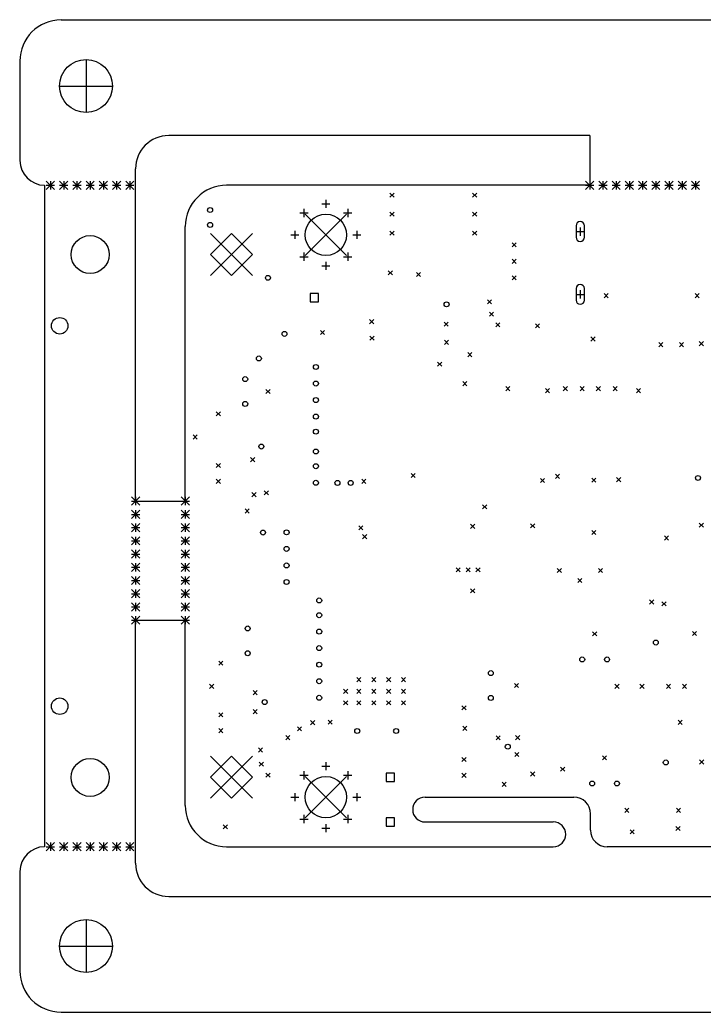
# Model space of a CAD drawing. Extents: x 101.4 to 193.5, y -168 to -75.
# Drawn here: x 103.5 to 144.9, y -135 to -75 of the extents above; entities that cross this region are included whole.
import ezdxf

# ---------------------------------------------------------------- set-up
doc = ezdxf.new("R2010")
doc.units = 0
doc.layers.add('BLACK', color=7, linetype='CONTINUOUS')

msp = doc.modelspace()

# ---------------------------------------------------------------- linework, layer by layer
at = {"layer": 'BLACK', "linetype": 'CONTINUOUS'}
for p, q in [((106, -75), (191, -75)), ((107.5, -77.4), (107.5, -80.6)), ((103.5, -77.5), (103.5, -83.5)), ((105.9, -79), (109.1, -79)), ((137.95, -82), (112.5, -82)), ((137.95, -82), (137.95, -85)), ((110.5, -104.1), (110.5, -84)), ((105, -85), (105, -125)), ((105.1, -84.75), (105.6, -85.25)), ((105.6, -84.75), (105.1, -85.25)), ((105.1, -85), (105.6, -85)), ((105.35, -84.75), (105.35, -85.25)), ((105.9, -84.75), (106.4, -85.25)), ((106.4, -84.75), (105.9, -85.25)), ((105.9, -85), (106.4, -85)), ((106.15, -84.75), (106.15, -85.25)), ((106.7, -84.75), (107.2, -85.25)), ((107.2, -84.75), (106.7, -85.25)), ((106.7, -85), (107.2, -85)), ((106.95, -84.75), (106.95, -85.25)), ((107.5, -84.75), (108, -85.25)), ((108, -84.75), (107.5, -85.25)), ((107.5, -85), (108, -85)), ((107.75, -84.75), (107.75, -85.25)), ((108.3, -84.75), (108.8, -85.25)), ((108.8, -84.75), (108.3, -85.25)), ((108.3, -85), (108.8, -85)), ((108.55, -84.75), (108.55, -85.25)), ((109.1, -84.75), (109.6, -85.25)), ((109.6, -84.75), (109.1, -85.25)), ((109.1, -85), (109.6, -85)), ((109.35, -84.75), (109.35, -85.25)), ((109.9, -84.75), (110.4, -85.25)), ((110.4, -84.75), (109.9, -85.25)), ((109.9, -85), (110.4, -85)), ((110.15, -84.75), (110.15, -85.25)), ((137.95, -85), (116, -85)), ((137.7, -84.75), (138.2, -85.25)), ((138.2, -84.75), (137.7, -85.25)), ((137.7, -85), (138.2, -85)), ((137.95, -84.75), (137.95, -85.25)), ((138.5, -84.75), (139, -85.25)), ((139, -84.75), (138.5, -85.25)), ((138.5, -85), (139, -85)), ((138.75, -84.75), (138.75, -85.25)), ((139.3, -84.75), (139.8, -85.25)), ((139.8, -84.75), (139.3, -85.25)), ((139.3, -85), (139.8, -85)), ((139.55, -84.75), (139.55, -85.25)), ((140.1, -84.75), (140.6, -85.25)), ((140.6, -84.75), (140.1, -85.25)), ((140.1, -85), (140.6, -85)), ((140.35, -84.75), (140.35, -85.25)), ((140.9, -84.75), (141.4, -85.25)), ((141.4, -84.75), (140.9, -85.25)), ((140.9, -85), (141.4, -85)), ((141.15, -84.75), (141.15, -85.25)), ((141.7, -84.75), (142.2, -85.25)), ((142.2, -84.75), (141.7, -85.25)), ((141.7, -85), (142.2, -85)), ((141.95, -84.75), (141.95, -85.25)), ((142.5, -84.75), (143, -85.25)), ((143, -84.75), (142.5, -85.25)), ((142.5, -85), (143, -85)), ((142.75, -84.75), (142.75, -85.25)), ((143.3, -84.75), (143.8, -85.25)), ((143.8, -84.75), (143.3, -85.25)), ((143.3, -85), (143.8, -85)), ((143.55, -84.75), (143.55, -85.25)), ((144.1, -84.75), (144.6, -85.25)), ((144.6, -84.75), (144.1, -85.25)), ((144.1, -85), (144.6, -85)), ((144.35, -84.75), (144.35, -85.25)), ((125.875, -85.475), (126.125, -85.725)), ((126.125, -85.475), (125.875, -85.725)), ((130.875, -85.475), (131.125, -85.725)), ((131.125, -85.475), (130.875, -85.725)), ((121.75, -86.125), (122.25, -86.125)), ((122, -85.875), (122, -86.375)), ((120.424175, -86.674175), (120.924175, -86.674175)), ((120.674175, -86.424175), (120.674175, -86.924175)), ((120.75, -86.75), (123.25, -89.25)), ((123.25, -86.75), (120.75, -89.25)), ((123.075825, -86.674175), (123.575825, -86.674175)), ((123.325825, -86.424175), (123.325825, -86.924175)), ((125.875, -86.625), (126.125, -86.875)), ((126.125, -86.625), (125.875, -86.875)), ((130.875, -86.625), (131.125, -86.875)), ((131.125, -86.625), (130.875, -86.875)), ((113.5, -104.1), (113.5, -87.5)), ((137.13, -87.45), (137.13, -88.15)), ((137.38, -87.55), (137.38, -88.05)), ((137.63, -88.15), (137.63, -87.45)), ((115.03, -87.91), (117.57, -90.45)), ((117.57, -87.91), (115.03, -90.45)), ((116.3, -87.91), (115.03, -89.18)), ((117.57, -89.18), (116.3, -87.91)), ((119.875, -88), (120.375, -88)), ((120.125, -87.75), (120.125, -88.25)), ((123.625, -88), (124.125, -88)), ((123.875, -87.75), (123.875, -88.25)), ((125.875, -87.775), (126.125, -88.025)), ((126.125, -87.775), (125.875, -88.025)), ((130.875, -87.775), (131.125, -88.025)), ((131.125, -87.775), (130.875, -88.025)), ((137.13, -87.8), (137.63, -87.8)), ((133.255, -88.475), (133.505, -88.725)), ((133.505, -88.475), (133.255, -88.725)), ((115.03, -89.18), (116.3, -90.45)), ((116.3, -90.45), (117.57, -89.18)), ((120.424175, -89.325825), (120.924175, -89.325825)), ((120.674175, -89.075825), (120.674175, -89.575825)), ((123.075825, -89.325825), (123.575825, -89.325825)), ((123.325825, -89.075825), (123.325825, -89.575825)), ((121.75, -89.875), (122.25, -89.875)), ((122, -89.625), (122, -90.125)), ((133.255, -89.475), (133.505, -89.725)), ((133.505, -89.475), (133.255, -89.725)), ((125.775, -90.175), (126.025, -90.425)), ((126.025, -90.175), (125.775, -90.425)), ((127.475, -90.275), (127.725, -90.525)), ((127.725, -90.275), (127.475, -90.525)), ((133.255, -90.475), (133.505, -90.725)), ((133.505, -90.475), (133.255, -90.725)), ((121.54749, -91.55251), (121.05251, -91.55251)), ((121.05251, -91.55251), (121.05251, -92.04749)), ((121.54749, -92.04749), (121.54749, -91.55251)), ((137.13, -91.25), (137.13, -91.95)), ((137.13, -91.6), (137.63, -91.6)), ((137.38, -91.35), (137.38, -91.85)), ((137.63, -91.95), (137.63, -91.25)), ((138.825, -91.555), (139.075, -91.805)), ((139.075, -91.555), (138.825, -91.805)), ((144.325, -91.555), (144.575, -91.805)), ((144.575, -91.555), (144.325, -91.805)), ((121.05251, -92.04749), (121.54749, -92.04749)), ((131.763858, -91.926814), (132.013858, -92.176814)), ((132.013858, -91.926814), (131.763858, -92.176814)), ((131.89, -92.666133), (132.14, -92.916133)), ((132.14, -92.666133), (131.89, -92.916133)), ((124.645, -93.125), (124.895, -93.375)), ((124.895, -93.125), (124.645, -93.375)), ((129.15, -93.275), (129.4, -93.525)), ((129.4, -93.275), (129.15, -93.525)), ((132.268604, -93.313561), (132.518604, -93.563561)), ((132.518604, -93.313561), (132.268604, -93.563561)), ((134.675, -93.375), (134.925, -93.625)), ((134.925, -93.375), (134.675, -93.625)), ((121.675, -93.775), (121.925, -94.025)), ((121.925, -93.775), (121.675, -94.025)), ((124.665, -94.125), (124.915, -94.375)), ((124.915, -94.125), (124.665, -94.375)), ((138.025, -94.175), (138.275, -94.425)), ((138.275, -94.175), (138.025, -94.425)), ((129.175, -94.375), (129.425, -94.625)), ((129.425, -94.375), (129.175, -94.625)), ((142.125, -94.514998), (142.375, -94.764998)), ((142.375, -94.514998), (142.125, -94.764998)), ((143.375, -94.514998), (143.625, -94.764998)), ((143.625, -94.514998), (143.375, -94.764998)), ((144.575, -94.455), (144.825, -94.705)), ((144.825, -94.455), (144.575, -94.705)), ((130.575, -95.12), (130.825, -95.37)), ((130.825, -95.12), (130.575, -95.37)), ((128.752838, -95.695218), (129.002838, -95.945218)), ((129.002838, -95.695218), (128.752838, -95.945218)), ((130.275, -96.875), (130.525, -97.125)), ((130.525, -96.875), (130.275, -97.125)), ((132.875, -97.175), (133.125, -97.425)), ((133.125, -97.175), (132.875, -97.425)), ((136.355002, -97.175), (136.605002, -97.425)), ((136.605002, -97.175), (136.355002, -97.425)), ((137.375, -97.175), (137.625, -97.425)), ((137.625, -97.175), (137.375, -97.425)), ((138.345003, -97.175), (138.595003, -97.425)), ((138.595003, -97.175), (138.345003, -97.425)), ((139.365001, -97.175), (139.615001, -97.425)), ((139.615001, -97.175), (139.365001, -97.425)), ((118.375, -97.349997), (118.625, -97.599997)), ((118.625, -97.349997), (118.375, -97.599997)), ((135.275, -97.297047), (135.525, -97.547047)), ((135.525, -97.297047), (135.275, -97.547047)), ((140.775, -97.3), (141.025, -97.55)), ((141.025, -97.3), (140.775, -97.55)), ((115.375, -98.699997), (115.625, -98.949997)), ((115.625, -98.699997), (115.375, -98.949997)), ((113.975, -100.099997), (114.225, -100.349997)), ((114.225, -100.099997), (113.975, -100.349997)), ((115.375, -101.819997), (115.625, -102.069997)), ((115.625, -101.819997), (115.375, -102.069997)), ((117.449245, -101.469495), (117.699245, -101.719495)), ((117.699245, -101.469495), (117.449245, -101.719495)), ((127.155, -102.425), (127.405, -102.675)), ((127.405, -102.425), (127.155, -102.675)), ((135.875, -102.475), (136.125, -102.725)), ((136.125, -102.475), (135.875, -102.725)), ((115.375, -102.779997), (115.625, -103.029997)), ((115.625, -102.779997), (115.375, -103.029997)), ((124.175, -102.775), (124.425, -103.025)), ((124.425, -102.775), (124.175, -103.025)), ((134.975, -102.725), (135.225, -102.975)), ((135.225, -102.725), (134.975, -102.975)), ((138.075, -102.704), (138.325, -102.954)), ((138.325, -102.704), (138.075, -102.954)), ((139.575, -102.675), (139.825, -102.925)), ((139.825, -102.675), (139.575, -102.925)), ((117.532535, -103.581066), (117.782535, -103.831066)), ((117.782535, -103.581066), (117.532535, -103.831066)), ((118.275, -103.475), (118.525, -103.725)), ((118.525, -103.475), (118.275, -103.725)), ((110.25, -103.850001), (110.75, -104.350001)), ((110.75, -103.850001), (110.25, -104.350001)), ((110.25, -104.100001), (110.75, -104.100001)), ((110.5, -103.850001), (110.5, -104.350001)), ((110.5, -104.1), (113.5, -104.1)), ((113.25, -103.850001), (113.75, -104.350001)), ((113.75, -103.850001), (113.25, -104.350001)), ((113.25, -104.100001), (113.75, -104.100001)), ((113.5, -103.850001), (113.5, -104.350001)), ((131.475, -104.325), (131.725, -104.575)), ((131.725, -104.325), (131.475, -104.575)), ((110.25, -104.65), (110.75, -105.15)), ((110.75, -104.65), (110.25, -105.15)), ((110.25, -104.9), (110.75, -104.9)), ((110.5, -104.65), (110.5, -105.15)), ((113.25, -104.65), (113.75, -105.15)), ((113.75, -104.65), (113.25, -105.15)), ((113.25, -104.9), (113.75, -104.9)), ((113.5, -104.65), (113.5, -105.15)), ((117.124002, -104.575), (117.374002, -104.825)), ((117.374002, -104.575), (117.124002, -104.825)), ((110.249999, -105.45), (110.749999, -105.95)), ((110.749999, -105.45), (110.249999, -105.95)), ((110.499999, -105.45), (110.499999, -105.95)), ((113.249999, -105.45), (113.749999, -105.95)), ((113.749999, -105.45), (113.249999, -105.95)), ((113.499999, -105.45), (113.499999, -105.95)), ((123.985136, -105.586684), (124.235136, -105.836684)), ((124.235136, -105.586684), (123.985136, -105.836684)), ((130.750001, -105.5), (131.000001, -105.75)), ((131.000001, -105.5), (130.750001, -105.75)), ((134.375, -105.475), (134.625, -105.725)), ((134.625, -105.475), (134.375, -105.725)), ((144.575, -105.425001), (144.825, -105.675001)), ((144.825, -105.425001), (144.575, -105.675001)), ((110.249999, -105.7), (110.749999, -105.7)), ((113.249999, -105.7), (113.749999, -105.7)), ((124.225, -106.125), (124.475, -106.375)), ((124.475, -106.125), (124.225, -106.375)), ((138.075, -105.875), (138.325, -106.125)), ((138.325, -105.875), (138.075, -106.125)), ((110.25, -106.25), (110.75, -106.75)), ((110.75, -106.25), (110.25, -106.75)), ((110.25, -106.5), (110.75, -106.5)), ((110.5, -106.25), (110.5, -106.75)), ((113.25, -106.25), (113.75, -106.75)), ((113.75, -106.25), (113.25, -106.75)), ((113.25, -106.5), (113.75, -106.5)), ((113.5, -106.25), (113.5, -106.75)), ((142.475, -106.2043), (142.725, -106.4543)), ((142.725, -106.2043), (142.475, -106.4543)), ((110.25, -107.05), (110.75, -107.55)), ((110.75, -107.05), (110.25, -107.55)), ((110.25, -107.3), (110.75, -107.3)), ((110.5, -107.05), (110.5, -107.55)), ((113.25, -107.05), (113.75, -107.55)), ((113.75, -107.05), (113.25, -107.55)), ((113.25, -107.3), (113.75, -107.3)), ((113.5, -107.05), (113.5, -107.55)), ((110.25, -107.85), (110.75, -108.35)), ((110.75, -107.85), (110.25, -108.35)), ((110.5, -107.85), (110.5, -108.35)), ((113.25, -107.85), (113.75, -108.35)), ((113.75, -107.85), (113.25, -108.35)), ((113.5, -107.85), (113.5, -108.35)), ((110.25, -108.1), (110.75, -108.1)), ((113.25, -108.1), (113.75, -108.1)), ((129.875, -108.125), (130.125, -108.375)), ((130.125, -108.125), (129.875, -108.375)), ((130.475, -108.125), (130.725, -108.375)), ((130.725, -108.125), (130.475, -108.375)), ((131.075001, -108.125), (131.325001, -108.375)), ((131.325001, -108.125), (131.075001, -108.375)), ((135.993081, -108.175181), (136.243081, -108.425181)), ((136.243081, -108.175181), (135.993081, -108.425181)), ((138.475, -108.175), (138.725, -108.425)), ((138.725, -108.175), (138.475, -108.425)), ((110.25, -108.65), (110.75, -109.15)), ((110.75, -108.65), (110.25, -109.15)), ((110.25, -108.9), (110.75, -108.9)), ((110.5, -108.65), (110.5, -109.15)), ((113.25, -108.65), (113.75, -109.15)), ((113.75, -108.65), (113.25, -109.15)), ((113.25, -108.9), (113.75, -108.9)), ((113.5, -108.65), (113.5, -109.15)), ((137.225, -108.775002), (137.475, -109.025002)), ((137.475, -108.775002), (137.225, -109.025002)), ((110.249999, -109.45), (110.749999, -109.95)), ((110.749999, -109.45), (110.249999, -109.95)), ((110.249999, -109.7), (110.749999, -109.7)), ((110.499999, -109.45), (110.499999, -109.95)), ((113.249999, -109.45), (113.749999, -109.95)), ((113.749999, -109.45), (113.249999, -109.95)), ((113.249999, -109.7), (113.749999, -109.7)), ((113.499999, -109.45), (113.499999, -109.95)), ((130.750002, -109.4053), (131.000002, -109.6553)), ((131.000002, -109.4053), (130.750002, -109.6553)), ((110.25, -110.25), (110.75, -110.75)), ((110.75, -110.25), (110.25, -110.75)), ((110.5, -110.25), (110.5, -110.75)), ((113.25, -110.25), (113.75, -110.75)), ((113.75, -110.25), (113.25, -110.75)), ((113.5, -110.25), (113.5, -110.75)), ((141.574998, -110.075), (141.824998, -110.325)), ((141.824998, -110.075), (141.574998, -110.325)), ((142.317463, -110.181066), (142.567463, -110.431066)), ((142.567463, -110.181066), (142.317463, -110.431066)), ((110.25, -110.5), (110.75, -110.5)), ((113.25, -110.5), (113.75, -110.5)), ((110.249999, -111.05), (110.749999, -111.55)), ((110.749999, -111.05), (110.249999, -111.55)), ((110.249999, -111.3), (110.749999, -111.3)), ((110.499999, -111.05), (110.499999, -111.55)), ((110.5, -126), (110.5, -111.3)), ((110.5, -111.3), (113.5, -111.3)), ((113.249999, -111.05), (113.749999, -111.55)), ((113.749999, -111.05), (113.249999, -111.55)), ((113.249999, -111.3), (113.749999, -111.3)), ((113.499999, -111.05), (113.499999, -111.55)), ((113.5, -122.5), (113.5, -111.3)), ((138.125, -112), (138.375, -112.25)), ((138.375, -112), (138.125, -112.25)), ((144.168413, -111.981587), (144.418413, -112.231587)), ((144.418413, -111.981587), (144.168413, -112.231587)), ((115.525001, -113.774999), (115.775001, -114.024999)), ((115.775001, -113.774999), (115.525001, -114.024999)), ((114.975, -115.175), (115.225, -115.425)), ((115.225, -115.175), (114.975, -115.425)), ((123.875, -114.775), (124.125, -115.025)), ((124.125, -114.775), (123.875, -115.025)), ((124.775, -114.775), (125.025, -115.025)), ((125.025, -114.775), (124.775, -115.025)), ((125.675, -114.775), (125.925, -115.025)), ((125.925, -114.775), (125.675, -115.025)), ((126.575, -114.775), (126.825, -115.025)), ((126.825, -114.775), (126.575, -115.025)), ((133.4, -115.124999), (133.65, -115.374999)), ((133.65, -115.124999), (133.4, -115.374999)), ((139.474999, -115.175), (139.724999, -115.425)), ((139.724999, -115.175), (139.474999, -115.425)), ((140.984998, -115.175), (141.234998, -115.425)), ((141.234998, -115.175), (140.984998, -115.425)), ((142.594999, -115.175), (142.844999, -115.425)), ((142.844999, -115.175), (142.594999, -115.425)), ((143.554999, -115.175), (143.804999, -115.425)), ((143.804999, -115.175), (143.554999, -115.425)), ((117.596758, -115.556975), (117.846758, -115.806975)), ((117.846758, -115.556975), (117.596758, -115.806975)), ((123.075, -115.475), (123.325, -115.725)), ((123.325, -115.475), (123.075, -115.725)), ((123.875, -115.475), (124.125, -115.725)), ((124.125, -115.475), (123.875, -115.725)), ((124.775, -115.475), (125.025, -115.725)), ((125.025, -115.475), (124.775, -115.725)), ((125.675, -115.475), (125.925, -115.725)), ((125.925, -115.475), (125.675, -115.725)), ((126.575, -115.475), (126.825, -115.725)), ((126.825, -115.475), (126.575, -115.725)), ((123.075, -116.175), (123.325, -116.425)), ((123.325, -116.175), (123.075, -116.425)), ((123.875, -116.175), (124.125, -116.425)), ((124.125, -116.175), (123.875, -116.425)), ((124.775, -116.175), (125.025, -116.425)), ((125.025, -116.175), (124.775, -116.425)), ((125.675, -116.175), (125.925, -116.425)), ((125.925, -116.175), (125.675, -116.425)), ((126.575, -116.175), (126.825, -116.425)), ((126.825, -116.175), (126.575, -116.425)), ((115.525001, -116.894999), (115.775001, -117.144999)), ((115.775001, -116.894999), (115.525001, -117.144999)), ((117.604044, -116.702651), (117.854044, -116.952651)), ((117.854044, -116.702651), (117.604044, -116.952651)), ((130.225, -116.474999), (130.475, -116.724999)), ((130.475, -116.474999), (130.225, -116.724999)), ((121.075, -117.375), (121.325, -117.625)), ((121.325, -117.375), (121.075, -117.625)), ((122.137294, -117.340468), (122.387294, -117.590468)), ((122.387294, -117.340468), (122.137294, -117.590468)), ((143.301989, -117.353316), (143.551989, -117.603316)), ((143.551989, -117.353316), (143.301989, -117.603316)), ((115.525001, -117.854999), (115.775001, -118.104999)), ((115.775001, -117.854999), (115.525001, -118.104999)), ((120.281838, -117.747836), (120.531838, -117.997836)), ((120.531838, -117.747836), (120.281838, -117.997836)), ((130.279614, -117.709998), (130.529614, -117.959998)), ((130.529614, -117.709998), (130.279614, -117.959998)), ((119.575, -118.275), (119.825, -118.525)), ((119.825, -118.275), (119.575, -118.525)), ((132.290348, -118.284229), (132.540348, -118.534229)), ((132.540348, -118.284229), (132.290348, -118.534229)), ((133.475, -118.275), (133.725, -118.525)), ((133.725, -118.275), (133.475, -118.525)), ((117.925, -119.025), (118.175, -119.275)), ((118.175, -119.025), (117.925, -119.275)), ((133.425, -119.3), (133.675, -119.55)), ((133.675, -119.3), (133.425, -119.55)), ((115.03, -119.53), (117.57, -122.07)), ((117.57, -119.53), (115.03, -122.07)), ((116.3, -119.53), (115.03, -120.8)), ((117.57, -120.8), (116.3, -119.53)), ((117.975, -119.875), (118.225, -120.125)), ((118.225, -119.875), (117.975, -120.125)), ((122, -119.875), (122, -120.375)), ((130.225001, -119.594998), (130.475001, -119.844998)), ((130.475001, -119.594998), (130.225001, -119.844998)), ((138.724999, -119.5), (138.974999, -119.75)), ((138.974999, -119.5), (138.724999, -119.75)), ((144.592327, -119.75), (144.842327, -120)), ((144.842327, -119.75), (144.592327, -120)), ((118.375, -120.55), (118.625, -120.8)), ((118.625, -120.55), (118.375, -120.8)), ((120.674175, -120.424175), (120.674175, -120.924175)), ((121.75, -120.125), (122.25, -120.125)), ((123.325825, -120.424175), (123.325825, -120.924175)), ((126.14749, -120.55251), (125.65251, -120.55251)), ((125.65251, -120.55251), (125.65251, -121.04749)), ((126.14749, -121.04749), (126.14749, -120.55251)), ((130.225001, -120.554999), (130.475001, -120.804999)), ((130.475001, -120.554999), (130.225001, -120.804999)), ((134.375, -120.475), (134.625, -120.725)), ((134.625, -120.475), (134.375, -120.725)), ((136.191955, -120.185863), (136.441955, -120.435863)), ((136.441955, -120.185863), (136.191955, -120.435863)), ((115.03, -120.8), (116.3, -122.07)), ((116.3, -122.07), (117.57, -120.8)), ((120.424175, -120.674175), (120.924175, -120.674175)), ((120.75, -120.75), (123.25, -123.25)), ((123.25, -120.75), (120.75, -123.25)), ((123.075825, -120.674175), (123.575825, -120.674175)), ((125.65251, -121.04749), (126.14749, -121.04749)), ((132.655537, -121.1), (132.905537, -121.35)), ((132.905537, -121.1), (132.655537, -121.35)), ((120.125, -121.75), (120.125, -122.25)), ((123.875, -121.75), (123.875, -122.25)), ((119.875, -122), (120.375, -122)), ((123.625, -122), (124.125, -122)), ((128, -122), (137, -122)), ((138, -124), (138, -123)), ((140.074999, -122.675), (140.324999, -122.925)), ((140.324999, -122.675), (140.074999, -122.925)), ((143.195, -122.675), (143.445, -122.925)), ((143.445, -122.675), (143.195, -122.925)), ((120.424175, -123.325825), (120.924175, -123.325825)), ((120.674175, -123.075825), (120.674175, -123.575825)), ((123.075825, -123.325825), (123.575825, -123.325825)), ((123.325825, -123.075825), (123.325825, -123.575825)), ((126.14749, -123.25251), (125.65251, -123.25251)), ((125.65251, -123.25251), (125.65251, -123.74749)), ((126.14749, -123.74749), (126.14749, -123.25251)), ((128, -123.5), (135.75, -123.5)), ((115.8, -123.675), (116.05, -123.925)), ((116.05, -123.675), (115.8, -123.925)), ((121.75, -123.875), (122.25, -123.875)), ((122, -123.625), (122, -124.125)), ((125.65251, -123.74749), (126.14749, -123.74749)), ((140.399999, -123.975), (140.649999, -124.225)), ((140.649999, -123.975), (140.399999, -124.225)), ((143.165001, -123.775), (143.415001, -124.025)), ((143.415001, -123.775), (143.165001, -124.025)), ((105.1, -124.75), (105.6, -125.25)), ((105.6, -124.75), (105.1, -125.25)), ((105.35, -124.75), (105.35, -125.25)), ((105.9, -124.75), (106.4, -125.25)), ((106.4, -124.75), (105.9, -125.25)), ((106.15, -124.75), (106.15, -125.25)), ((106.7, -124.75), (107.2, -125.25)), ((107.2, -124.75), (106.7, -125.25)), ((106.95, -124.75), (106.95, -125.25)), ((107.5, -124.75), (108, -125.25)), ((108, -124.75), (107.5, -125.25)), ((107.75, -124.75), (107.75, -125.25)), ((108.3, -124.75), (108.8, -125.25)), ((108.8, -124.75), (108.3, -125.25)), ((108.55, -124.75), (108.55, -125.25)), ((109.1, -124.75), (109.6, -125.25)), ((109.6, -124.75), (109.1, -125.25)), ((109.35, -124.75), (109.35, -125.25)), ((109.9, -124.75), (110.4, -125.25)), ((110.4, -124.75), (109.9, -125.25)), ((110.15, -124.75), (110.15, -125.25)), ((105.1, -125), (105.6, -125)), ((105.9, -125), (106.4, -125)), ((106.7, -125), (107.2, -125)), ((107.5, -125), (108, -125)), ((108.3, -125), (108.8, -125)), ((109.1, -125), (109.6, -125)), ((109.9, -125), (110.4, -125)), ((116, -125.000358), (135.75, -124.999995)), ((160.7, -125), (139, -125)), ((103.5, -126.5), (103.5, -132.5)), ((112.5, -128), (160.7, -128)), ((107.5, -129.4), (107.5, -132.6)), ((105.9, -131), (109.1, -131)), ((106, -135), (191, -135))]:
    msp.add_line(p, q, dxfattribs=at)
at = {"layer": 'BLACK'}
for centre, radius in [((107.5, -79), 1.6), ((115, -86.5), 0.15), ((122, -88), 1.25), ((115, -87.4), 0.15), ((107.75, -89.19), 1.15), ((118.5, -90.6), 0.15), ((129.3, -92.2), 0.15), ((105.91, -93.5), 0.5), ((119.5, -93.989), 0.15), ((117.949999, -95.474997), 0.15), ((121.4, -95.99), 0.15), ((117.125, -96.724997), 0.15), ((121.4, -96.99), 0.15), ((117.125001, -98.224998), 0.15), ((121.4, -97.99), 0.15), ((121.4, -98.99), 0.15), ((121.4, -99.9), 0.15), ((118.1, -100.8), 0.15), ((121.4, -101.1), 0.15), ((121.4, -101.99), 0.15), ((144.5, -102.7), 0.15), ((121.4, -102.99), 0.15), ((122.7, -103), 0.15), ((123.5, -103), 0.15), ((118.2, -106), 0.15), ((119.6274, -105.99), 0.15), ((119.6274, -106.99), 0.15), ((119.6274, -107.99), 0.15), ((119.6274, -108.99), 0.15), ((121.6, -110.1063), 0.15), ((121.6, -111), 0.15), ((117.275001, -111.799999), 0.15), ((121.6, -111.99), 0.15), ((141.949999, -112.650001), 0.15), ((117.275002, -113.3), 0.15), ((121.6, -112.99), 0.15), ((121.6, -113.99), 0.15), ((137.499999, -113.675), 0.15), ((139, -113.674999), 0.15), ((131.975, -114.5), 0.15), ((121.6, -114.99), 0.15), ((105.91, -116.5), 0.5), ((118.3, -116.249999), 0.15), ((121.6, -115.99), 0.15), ((131.975002, -116), 0.15), ((123.9, -118), 0.15), ((126.25, -118), 0.15), ((133, -118.95), 0.15), ((107.75, -120.81), 1.15), ((142.55, -119.9), 0.15), ((122, -122), 1.25), ((138.1, -121.175), 0.15), ((139.6, -121.174999), 0.15), ((107.5, -131), 1.6)]:
    msp.add_circle(centre, radius, dxfattribs=at)
for centre, radius, start, end in [((106, -77.5), 2.5, 90, 180), ((112.5, -84), 2, 90, 180), ((105, -83.5), 1.5, -180, -90), ((116, -87.5), 2.5, 90, 180), ((137.38, -87.45), 0.25, 0, 180), ((137.38, -88.15), 0.25, 180, 360), ((137.38, -91.25), 0.25, 0, 180), ((137.38, -91.95), 0.25, 180, 360), ((128, -122.75), 0.75, -270, -90), ((137, -123), 1, 0, 90), ((116, -122.5), 2.5, -180, -90), ((135.75, -124.25), 0.750005, -90, 90), ((139, -124), 1, -180, -90), ((105, -126.5), 1.5, 90, 180), ((112.5, -126), 2, -180, -90), ((106, -132.5), 2.5, -180, -90)]:
    msp.add_arc(centre, radius, start, end, dxfattribs=at)

doc.saveas('drawing.dxf')
